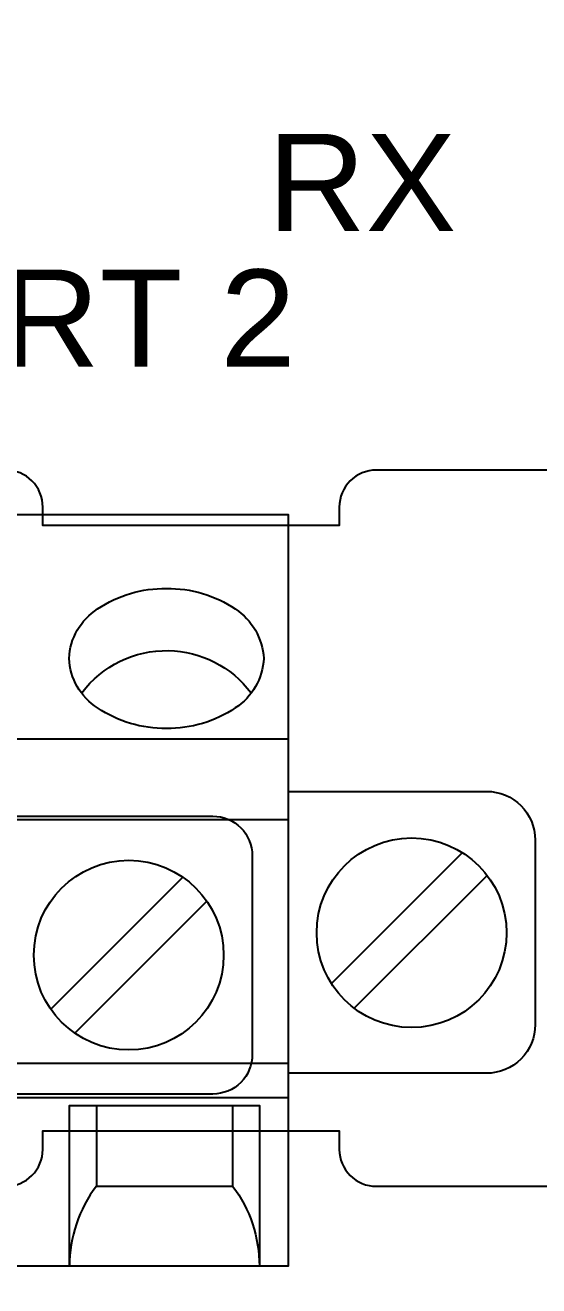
# Model space of a CAD drawing. Extents: x 1 to 23.8, y 0.2 to 17.
# Drawn here: x 19.571 to 19.987, y 5.326 to 6.347 of the extents above; entities that cross this region are included whole.
import ezdxf

# ---------------------------------------------------------------- set-up
doc = ezdxf.new("R2010")
doc.units = 0
doc.header["$MEASUREMENT"] = 0
for name, color, linetype in [('1_01__00__NONE__NO_FO__IRI', 7, 'CONTINUOUS'), ('1_02__01___1__10-100BASE-T', 7, 'CONTINUOUS'), ('1_06__10__NONE__FO__IRIG', 7, 'CONTINUOUS'), ('1_07__11___1__10-100BASE-T', 7, 'CONTINUOUS'), ('2_01__0-__EMPTY', 7, 'CONTINUOUS'), ('2_02__A0__EIA-232_EIA-485', 7, 'CONTINUOUS'), ('2_03__1-___4__DI__4__DO__S', 7, 'CONTINUOUS'), ('2_04__B-___4__DI__4__DO__F', 7, 'CONTINUOUS'), ('2_05__C-___4__DI__3__DO', 7, 'CONTINUOUS'), ('2_06__2X___8__DO__STD_FORM', 7, 'CONTINUOUS'), ('2_07__2A___8__DO__STD_FORM', 7, 'CONTINUOUS'), ('2_08__2B___8__DO__STD__6__', 7, 'CONTINUOUS'), ('2_09__2C___8__DO__STD__2__', 7, 'CONTINUOUS'), ('2_10__3-___8__DI', 7, 'CONTINUOUS'), ('2_11__D-___14__DI', 7, 'CONTINUOUS'), ('2_12__5-___8__AI', 7, 'CONTINUOUS'), ('2_13__6-___4__AI__4__AO', 7, 'CONTINUOUS'), ('6_00_____DWG', 7, 'CONTINUOUS')]:
    doc.layers.add(name, color=color, linetype=linetype)
doc.styles.add('ARIAL', font='arial.ttf')

msp = doc.modelspace()

# ---------------------------------------------------------------- linework, layer by layer
at = {"layer": '2_01__0-__EMPTY'}
for points in [[(20.7505, 5.9869), (19.8552, 5.9869, 0.414214), (19.8253, 5.957), (19.8253, 5.9419), (19.5853, 5.9419), (19.5853, 5.957, 0.414214), (19.5555, 5.9869), (18.5902, 5.9869, 0.414214)], [(18.5902, 5.4069), (19.5555, 5.4069, 0.414214), (19.5853, 5.4367), (19.5853, 5.4519), (19.8253, 5.4519), (19.8253, 5.4367, 0.414214), (19.8552, 5.4069), (20.7505, 5.4069, 0.414214)]]:
    msp.add_lwpolyline(points, format="xyb", dxfattribs=at)
at = {"layer": '2_02__A0__EIA-232_EIA-485'}
msp.add_lwpolyline([(19.5549, 5.7066), (19.7229, 5.7066, -0.414214), (19.7549, 5.6746), (19.7549, 5.5136, -0.415154), (19.7229, 5.4816), (19.5549, 5.4816)], format="xyb", dxfattribs=at)
for points in [[(19.5918, 5.5504), (19.6986, 5.6573)], [(19.7181, 5.6378), (19.6112, 5.531)]]:
    msp.add_lwpolyline(points, dxfattribs=at)
msp.add_circle((19.6549, 5.5941), 0.0768, dxfattribs=at)
at = {"layer": '2_03__1-___4__DI__4__DO__S'}
msp.add_lwpolyline([(18.1838, 5.9509), (19.7838, 5.9509), (19.7838, 5.3421), (18.1838, 5.3421)], close=True, dxfattribs=at)
msp.add_lwpolyline([(19.6066, 5.8344, -0.244062), (19.6297, 5.8744, -0.154167), (19.6854, 5.891, -0.154167), (19.7411, 5.8744, -0.236767), (19.7641, 5.8344, -0.24406), (19.7411, 5.7943, -0.154167), (19.6854, 5.7777, -0.154167), (19.6297, 5.7943, -0.244061)], format="xyb", close=True, dxfattribs=at)
for points in [[(19.6167, 5.8063, -0.001746), (19.6169, 5.8065, -0.240907), (19.687, 5.8407, -0.231198), (19.7539, 5.8065, -0.005828), (19.7542, 5.8065)], [(19.7838, 5.7267), (19.9444, 5.7267, -0.414169), (19.9838, 5.6873), (19.9838, 5.5378, -0.414258), (19.9444, 5.4984), (19.7838, 5.4984)], [(19.6287, 5.4722), (19.6287, 5.4071, 0.162853), (19.607, 5.3421, 1.944453)], [(19.7389, 5.4722), (19.7389, 5.4071, -0.162853), (19.7606, 5.3421, -1.944453)]]:
    msp.add_lwpolyline(points, format="xyb", dxfattribs=at)
for points in [[(18.1838, 5.7693), (19.7838, 5.7693)], [(18.1838, 5.7038), (19.7838, 5.7038)], [(19.8189, 5.5712), (19.9249, 5.6771)], [(19.8373, 5.5512), (19.9449, 5.6587)], [(18.1838, 5.5067), (19.7838, 5.5067)], [(18.1838, 5.4789), (19.7838, 5.4789)], [(19.607, 5.3421), (19.607, 5.4722), (19.7606, 5.4722), (19.7606, 5.3421)], [(19.6287, 5.4071), (19.7389, 5.4071)]]:
    msp.add_lwpolyline(points, dxfattribs=at)
msp.add_circle((19.8838, 5.6122), 0.0768, dxfattribs=at)
at = {"layer": '2_04__B-___4__DI__4__DO__F'}
msp.add_lwpolyline([(18.1838, 5.9509), (19.7838, 5.9509), (19.7838, 5.3421), (18.1838, 5.3421)], close=True, dxfattribs=at)
msp.add_lwpolyline([(19.6066, 5.8344, -0.244062), (19.6297, 5.8744, -0.154167), (19.6854, 5.891, -0.154167), (19.7411, 5.8744, -0.236767), (19.7641, 5.8344, -0.24406), (19.7411, 5.7943, -0.154167), (19.6854, 5.7777, -0.154167), (19.6297, 5.7943, -0.244061)], format="xyb", close=True, dxfattribs=at)
for points in [[(19.6167, 5.8063, -0.001746), (19.6169, 5.8065, -0.240907), (19.687, 5.8407, -0.231198), (19.7539, 5.8065, -0.005828), (19.7542, 5.8065)], [(19.7838, 5.7267), (19.9444, 5.7267, -0.414169), (19.9838, 5.6873), (19.9838, 5.5378, -0.414258), (19.9444, 5.4984), (19.7838, 5.4984)], [(19.6287, 5.4722), (19.6287, 5.4071, 0.162853), (19.607, 5.3421, 1.944453)], [(19.7389, 5.4722), (19.7389, 5.4071, -0.162853), (19.7606, 5.3421, -1.944453)]]:
    msp.add_lwpolyline(points, format="xyb", dxfattribs=at)
for points in [[(18.1838, 5.7693), (19.7838, 5.7693)], [(18.1838, 5.7038), (19.7838, 5.7038)], [(19.8189, 5.5712), (19.9249, 5.6771)], [(19.8373, 5.5512), (19.9449, 5.6587)], [(18.1838, 5.5067), (19.7838, 5.5067)], [(18.1838, 5.4789), (19.7838, 5.4789)], [(19.607, 5.3421), (19.607, 5.4722), (19.7606, 5.4722), (19.7606, 5.3421)], [(19.6287, 5.4071), (19.7389, 5.4071)]]:
    msp.add_lwpolyline(points, dxfattribs=at)
msp.add_circle((19.8838, 5.6122), 0.0768, dxfattribs=at)
at = {"layer": '2_05__C-___4__DI__3__DO'}
msp.add_lwpolyline([(18.1838, 5.9509), (19.7838, 5.9509), (19.7838, 5.3421), (18.1838, 5.3421)], close=True, dxfattribs=at)
msp.add_lwpolyline([(19.6066, 5.8344, -0.244062), (19.6297, 5.8744, -0.154167), (19.6854, 5.891, -0.154167), (19.7411, 5.8744, -0.236767), (19.7641, 5.8344, -0.24406), (19.7411, 5.7943, -0.154167), (19.6854, 5.7777, -0.154167), (19.6297, 5.7943, -0.244061)], format="xyb", close=True, dxfattribs=at)
for points in [[(19.6167, 5.8063, -0.001746), (19.6169, 5.8065, -0.240907), (19.687, 5.8407, -0.231198), (19.7539, 5.8065, -0.005828), (19.7542, 5.8065)], [(19.7838, 5.7267), (19.9444, 5.7267, -0.414169), (19.9838, 5.6873), (19.9838, 5.5378, -0.414258), (19.9444, 5.4984), (19.7838, 5.4984)], [(19.6287, 5.4722), (19.6287, 5.4071, 0.162853), (19.607, 5.3421, 1.944453)], [(19.7389, 5.4722), (19.7389, 5.4071, -0.162853), (19.7606, 5.3421, -1.944453)]]:
    msp.add_lwpolyline(points, format="xyb", dxfattribs=at)
for points in [[(18.1838, 5.7693), (19.7838, 5.7693)], [(18.1838, 5.7038), (19.7838, 5.7038)], [(19.8189, 5.5712), (19.9249, 5.6771)], [(19.8373, 5.5512), (19.9449, 5.6587)], [(18.1838, 5.5067), (19.7838, 5.5067)], [(18.1838, 5.4789), (19.7838, 5.4789)], [(19.607, 5.3421), (19.607, 5.4722), (19.7606, 5.4722), (19.7606, 5.3421)], [(19.6287, 5.4071), (19.7389, 5.4071)]]:
    msp.add_lwpolyline(points, dxfattribs=at)
msp.add_circle((19.8838, 5.6122), 0.0768, dxfattribs=at)
at = {"layer": '2_06__2X___8__DO__STD_FORM'}
msp.add_lwpolyline([(18.1838, 5.9509), (19.7838, 5.9509), (19.7838, 5.3421), (18.1838, 5.3421)], close=True, dxfattribs=at)
msp.add_lwpolyline([(19.6066, 5.8344, -0.244062), (19.6297, 5.8744, -0.154167), (19.6854, 5.891, -0.154167), (19.7411, 5.8744, -0.236767), (19.7641, 5.8344, -0.24406), (19.7411, 5.7943, -0.154167), (19.6854, 5.7777, -0.154167), (19.6297, 5.7943, -0.244061)], format="xyb", close=True, dxfattribs=at)
for points in [[(19.6167, 5.8063, -0.001746), (19.6169, 5.8065, -0.240907), (19.687, 5.8407, -0.231198), (19.7539, 5.8065, -0.005828), (19.7542, 5.8065)], [(19.7838, 5.7267), (19.9444, 5.7267, -0.414169), (19.9838, 5.6873), (19.9838, 5.5378, -0.414258), (19.9444, 5.4984), (19.7838, 5.4984)], [(19.6287, 5.4722), (19.6287, 5.4071, 0.162853), (19.607, 5.3421, 1.944453)], [(19.7389, 5.4722), (19.7389, 5.4071, -0.162853), (19.7606, 5.3421, -1.944453)]]:
    msp.add_lwpolyline(points, format="xyb", dxfattribs=at)
for points in [[(18.1838, 5.7693), (19.7838, 5.7693)], [(18.1838, 5.7038), (19.7838, 5.7038)], [(19.8189, 5.5712), (19.9249, 5.6771)], [(19.8373, 5.5512), (19.9449, 5.6587)], [(18.1838, 5.5067), (19.7838, 5.5067)], [(18.1838, 5.4789), (19.7838, 5.4789)], [(19.607, 5.3421), (19.607, 5.4722), (19.7606, 5.4722), (19.7606, 5.3421)], [(19.6287, 5.4071), (19.7389, 5.4071)]]:
    msp.add_lwpolyline(points, dxfattribs=at)
msp.add_circle((19.8838, 5.6122), 0.0768, dxfattribs=at)
at = {"layer": '2_07__2A___8__DO__STD_FORM'}
msp.add_lwpolyline([(18.1838, 5.9509), (19.7838, 5.9509), (19.7838, 5.3421), (18.1838, 5.3421)], close=True, dxfattribs=at)
msp.add_lwpolyline([(19.6066, 5.8344, -0.244062), (19.6297, 5.8744, -0.154167), (19.6854, 5.891, -0.154167), (19.7411, 5.8744, -0.236767), (19.7641, 5.8344, -0.24406), (19.7411, 5.7943, -0.154167), (19.6854, 5.7777, -0.154167), (19.6297, 5.7943, -0.244061)], format="xyb", close=True, dxfattribs=at)
for points in [[(19.6167, 5.8063, -0.001746), (19.6169, 5.8065, -0.240907), (19.687, 5.8407, -0.231198), (19.7539, 5.8065, -0.005828), (19.7542, 5.8065)], [(19.7838, 5.7267), (19.9444, 5.7267, -0.414169), (19.9838, 5.6873), (19.9838, 5.5378, -0.414258), (19.9444, 5.4984), (19.7838, 5.4984)], [(19.6287, 5.4722), (19.6287, 5.4071, 0.162853), (19.607, 5.3421, 1.944453)], [(19.7389, 5.4722), (19.7389, 5.4071, -0.162853), (19.7606, 5.3421, -1.944453)]]:
    msp.add_lwpolyline(points, format="xyb", dxfattribs=at)
for points in [[(18.1838, 5.7693), (19.7838, 5.7693)], [(18.1838, 5.7038), (19.7838, 5.7038)], [(19.8189, 5.5712), (19.9249, 5.6771)], [(19.8373, 5.5512), (19.9449, 5.6587)], [(18.1838, 5.5067), (19.7838, 5.5067)], [(18.1838, 5.4789), (19.7838, 5.4789)], [(19.607, 5.3421), (19.607, 5.4722), (19.7606, 5.4722), (19.7606, 5.3421)], [(19.6287, 5.4071), (19.7389, 5.4071)]]:
    msp.add_lwpolyline(points, dxfattribs=at)
msp.add_circle((19.8838, 5.6122), 0.0768, dxfattribs=at)
at = {"layer": '2_08__2B___8__DO__STD__6__'}
msp.add_lwpolyline([(18.1838, 5.9509), (19.7838, 5.9509), (19.7838, 5.3421), (18.1838, 5.3421)], close=True, dxfattribs=at)
msp.add_lwpolyline([(19.6066, 5.8344, -0.244062), (19.6297, 5.8744, -0.154167), (19.6854, 5.891, -0.154167), (19.7411, 5.8744, -0.236767), (19.7641, 5.8344, -0.24406), (19.7411, 5.7943, -0.154167), (19.6854, 5.7777, -0.154167), (19.6297, 5.7943, -0.244061)], format="xyb", close=True, dxfattribs=at)
for points in [[(19.6167, 5.8063, -0.001746), (19.6169, 5.8065, -0.240907), (19.687, 5.8407, -0.231198), (19.7539, 5.8065, -0.005828), (19.7542, 5.8065)], [(19.7838, 5.7267), (19.9444, 5.7267, -0.414169), (19.9838, 5.6873), (19.9838, 5.5378, -0.414258), (19.9444, 5.4984), (19.7838, 5.4984)], [(19.6287, 5.4722), (19.6287, 5.4071, 0.162853), (19.607, 5.3421, 1.944453)], [(19.7389, 5.4722), (19.7389, 5.4071, -0.162853), (19.7606, 5.3421, -1.944453)]]:
    msp.add_lwpolyline(points, format="xyb", dxfattribs=at)
for points in [[(18.1838, 5.7693), (19.7838, 5.7693)], [(18.1838, 5.7038), (19.7838, 5.7038)], [(19.8189, 5.5712), (19.9249, 5.6771)], [(19.8373, 5.5512), (19.9449, 5.6587)], [(18.1838, 5.5067), (19.7838, 5.5067)], [(18.1838, 5.4789), (19.7838, 5.4789)], [(19.607, 5.3421), (19.607, 5.4722), (19.7606, 5.4722), (19.7606, 5.3421)], [(19.6287, 5.4071), (19.7389, 5.4071)]]:
    msp.add_lwpolyline(points, dxfattribs=at)
msp.add_circle((19.8838, 5.6122), 0.0768, dxfattribs=at)
at = {"layer": '2_09__2C___8__DO__STD__2__'}
msp.add_lwpolyline([(18.1838, 5.9509), (19.7838, 5.9509), (19.7838, 5.3421), (18.1838, 5.3421)], close=True, dxfattribs=at)
msp.add_lwpolyline([(19.6066, 5.8344, -0.244062), (19.6297, 5.8744, -0.154167), (19.6854, 5.891, -0.154167), (19.7411, 5.8744, -0.236767), (19.7641, 5.8344, -0.24406), (19.7411, 5.7943, -0.154167), (19.6854, 5.7777, -0.154167), (19.6297, 5.7943, -0.244061)], format="xyb", close=True, dxfattribs=at)
for points in [[(19.6167, 5.8063, -0.001746), (19.6169, 5.8065, -0.240907), (19.687, 5.8407, -0.231198), (19.7539, 5.8065, -0.005828), (19.7542, 5.8065)], [(19.7838, 5.7267), (19.9444, 5.7267, -0.414169), (19.9838, 5.6873), (19.9838, 5.5378, -0.414258), (19.9444, 5.4984), (19.7838, 5.4984)], [(19.6287, 5.4722), (19.6287, 5.4071, 0.162853), (19.607, 5.3421, 1.944453)], [(19.7389, 5.4722), (19.7389, 5.4071, -0.162853), (19.7606, 5.3421, -1.944453)]]:
    msp.add_lwpolyline(points, format="xyb", dxfattribs=at)
for points in [[(18.1838, 5.7693), (19.7838, 5.7693)], [(18.1838, 5.7038), (19.7838, 5.7038)], [(19.8189, 5.5712), (19.9249, 5.6771)], [(19.8373, 5.5512), (19.9449, 5.6587)], [(18.1838, 5.5067), (19.7838, 5.5067)], [(18.1838, 5.4789), (19.7838, 5.4789)], [(19.607, 5.3421), (19.607, 5.4722), (19.7606, 5.4722), (19.7606, 5.3421)], [(19.6287, 5.4071), (19.7389, 5.4071)]]:
    msp.add_lwpolyline(points, dxfattribs=at)
msp.add_circle((19.8838, 5.6122), 0.0768, dxfattribs=at)
at = {"layer": '2_10__3-___8__DI'}
msp.add_lwpolyline([(18.1838, 5.9509), (19.7838, 5.9509), (19.7838, 5.3421), (18.1838, 5.3421)], close=True, dxfattribs=at)
msp.add_lwpolyline([(19.6066, 5.8344, -0.244062), (19.6297, 5.8744, -0.154167), (19.6854, 5.891, -0.154167), (19.7411, 5.8744, -0.236767), (19.7641, 5.8344, -0.24406), (19.7411, 5.7943, -0.154167), (19.6854, 5.7777, -0.154167), (19.6297, 5.7943, -0.244061)], format="xyb", close=True, dxfattribs=at)
for points in [[(19.6167, 5.8063, -0.001746), (19.6169, 5.8065, -0.240907), (19.687, 5.8407, -0.231198), (19.7539, 5.8065, -0.005828), (19.7542, 5.8065)], [(19.7838, 5.7267), (19.9444, 5.7267, -0.414169), (19.9838, 5.6873), (19.9838, 5.5378, -0.414258), (19.9444, 5.4984), (19.7838, 5.4984)], [(19.6287, 5.4722), (19.6287, 5.4071, 0.162853), (19.607, 5.3421, 1.944453)], [(19.7389, 5.4722), (19.7389, 5.4071, -0.162853), (19.7606, 5.3421, -1.944453)]]:
    msp.add_lwpolyline(points, format="xyb", dxfattribs=at)
for points in [[(18.1838, 5.7693), (19.7838, 5.7693)], [(18.1838, 5.7038), (19.7838, 5.7038)], [(19.8189, 5.5712), (19.9249, 5.6771)], [(19.8373, 5.5512), (19.9449, 5.6587)], [(18.1838, 5.5067), (19.7838, 5.5067)], [(18.1838, 5.4789), (19.7838, 5.4789)], [(19.607, 5.3421), (19.607, 5.4722), (19.7606, 5.4722), (19.7606, 5.3421)], [(19.6287, 5.4071), (19.7389, 5.4071)]]:
    msp.add_lwpolyline(points, dxfattribs=at)
msp.add_circle((19.8838, 5.6122), 0.0768, dxfattribs=at)
at = {"layer": '2_11__D-___14__DI'}
msp.add_lwpolyline([(18.1838, 5.9509), (19.7838, 5.9509), (19.7838, 5.3421), (18.1838, 5.3421)], close=True, dxfattribs=at)
msp.add_lwpolyline([(19.6066, 5.8344, -0.244062), (19.6297, 5.8744, -0.154167), (19.6854, 5.891, -0.154167), (19.7411, 5.8744, -0.236767), (19.7641, 5.8344, -0.24406), (19.7411, 5.7943, -0.154167), (19.6854, 5.7777, -0.154167), (19.6297, 5.7943, -0.244061)], format="xyb", close=True, dxfattribs=at)
for points in [[(19.6167, 5.8063, -0.001746), (19.6169, 5.8065, -0.240907), (19.687, 5.8407, -0.231198), (19.7539, 5.8065, -0.005828), (19.7542, 5.8065)], [(19.7838, 5.7267), (19.9444, 5.7267, -0.414169), (19.9838, 5.6873), (19.9838, 5.5378, -0.414258), (19.9444, 5.4984), (19.7838, 5.4984)], [(19.6287, 5.4722), (19.6287, 5.4071, 0.162853), (19.607, 5.3421, 1.944453)], [(19.7389, 5.4722), (19.7389, 5.4071, -0.162853), (19.7606, 5.3421, -1.944453)]]:
    msp.add_lwpolyline(points, format="xyb", dxfattribs=at)
for points in [[(18.1838, 5.7693), (19.7838, 5.7693)], [(18.1838, 5.7038), (19.7838, 5.7038)], [(19.8189, 5.5712), (19.9249, 5.6771)], [(19.8373, 5.5512), (19.9449, 5.6587)], [(18.1838, 5.5067), (19.7838, 5.5067)], [(18.1838, 5.4789), (19.7838, 5.4789)], [(19.607, 5.3421), (19.607, 5.4722), (19.7606, 5.4722), (19.7606, 5.3421)], [(19.6287, 5.4071), (19.7389, 5.4071)]]:
    msp.add_lwpolyline(points, dxfattribs=at)
msp.add_circle((19.8838, 5.6122), 0.0768, dxfattribs=at)
at = {"layer": '2_12__5-___8__AI'}
msp.add_lwpolyline([(18.1838, 5.9509), (19.7838, 5.9509), (19.7838, 5.3421), (18.1838, 5.3421)], close=True, dxfattribs=at)
msp.add_lwpolyline([(19.6066, 5.8344, -0.244062), (19.6297, 5.8744, -0.154167), (19.6854, 5.891, -0.154167), (19.7411, 5.8744, -0.236767), (19.7641, 5.8344, -0.24406), (19.7411, 5.7943, -0.154167), (19.6854, 5.7777, -0.154167), (19.6297, 5.7943, -0.244061)], format="xyb", close=True, dxfattribs=at)
for points in [[(19.6167, 5.8063, -0.001746), (19.6169, 5.8065, -0.240907), (19.687, 5.8407, -0.231198), (19.7539, 5.8065, -0.005828), (19.7542, 5.8065)], [(19.7838, 5.7267), (19.9444, 5.7267, -0.414169), (19.9838, 5.6873), (19.9838, 5.5378, -0.414258), (19.9444, 5.4984), (19.7838, 5.4984)], [(19.6287, 5.4722), (19.6287, 5.4071, 0.162853), (19.607, 5.3421, 1.944453)], [(19.7389, 5.4722), (19.7389, 5.4071, -0.162853), (19.7606, 5.3421, -1.944453)]]:
    msp.add_lwpolyline(points, format="xyb", dxfattribs=at)
for points in [[(18.1838, 5.7693), (19.7838, 5.7693)], [(18.1838, 5.7038), (19.7838, 5.7038)], [(19.8189, 5.5712), (19.9249, 5.6771)], [(19.8373, 5.5512), (19.9449, 5.6587)], [(18.1838, 5.5067), (19.7838, 5.5067)], [(18.1838, 5.4789), (19.7838, 5.4789)], [(19.607, 5.3421), (19.607, 5.4722), (19.7606, 5.4722), (19.7606, 5.3421)], [(19.6287, 5.4071), (19.7389, 5.4071)]]:
    msp.add_lwpolyline(points, dxfattribs=at)
msp.add_circle((19.8838, 5.6122), 0.0768, dxfattribs=at)
at = {"layer": '2_13__6-___4__AI__4__AO'}
msp.add_lwpolyline([(18.1838, 5.9509), (19.7838, 5.9509), (19.7838, 5.3421), (18.1838, 5.3421)], close=True, dxfattribs=at)
msp.add_lwpolyline([(19.6066, 5.8344, -0.244062), (19.6297, 5.8744, -0.154167), (19.6854, 5.891, -0.154167), (19.7411, 5.8744, -0.236767), (19.7641, 5.8344, -0.24406), (19.7411, 5.7943, -0.154167), (19.6854, 5.7777, -0.154167), (19.6297, 5.7943, -0.244061)], format="xyb", close=True, dxfattribs=at)
for points in [[(19.6167, 5.8063, -0.001746), (19.6169, 5.8065, -0.240907), (19.687, 5.8407, -0.231198), (19.7539, 5.8065, -0.005828), (19.7542, 5.8065)], [(19.7838, 5.7267), (19.9444, 5.7267, -0.414169), (19.9838, 5.6873), (19.9838, 5.5378, -0.414258), (19.9444, 5.4984), (19.7838, 5.4984)], [(19.6287, 5.4722), (19.6287, 5.4071, 0.162853), (19.607, 5.3421, 1.944453)], [(19.7389, 5.4722), (19.7389, 5.4071, -0.162853), (19.7606, 5.3421, -1.944453)]]:
    msp.add_lwpolyline(points, format="xyb", dxfattribs=at)
for points in [[(18.1838, 5.7693), (19.7838, 5.7693)], [(18.1838, 5.7038), (19.7838, 5.7038)], [(19.8189, 5.5712), (19.9249, 5.6771)], [(19.8373, 5.5512), (19.9449, 5.6587)], [(18.1838, 5.5067), (19.7838, 5.5067)], [(18.1838, 5.4789), (19.7838, 5.4789)], [(19.607, 5.3421), (19.607, 5.4722), (19.7606, 5.4722), (19.7606, 5.3421)], [(19.6287, 5.4071), (19.7389, 5.4071)]]:
    msp.add_lwpolyline(points, dxfattribs=at)
msp.add_circle((19.8838, 5.6122), 0.0768, dxfattribs=at)
at = {"layer": '6_00_____DWG'}
msp.add_lwpolyline([(17.9705, 8.8523), (22.6358, 8.8523, -0.414214), (22.7146, 8.7735), (22.7146, 8.685, 0.414214), (22.8327, 8.5669), (22.9213, 8.5669, -0.414213), (23, 8.4881), (23, 1.933, -0.414213), (22.9213, 1.8543), (22.8327, 1.8543, 0.414213), (22.7146, 1.7361), (22.7146, 1.6476, -0.414213), (22.6358, 1.5688, -0.000001), (17.9705, 1.5688, -0.414214), (17.8917, 1.6476), (17.8917, 1.7361, 0.414214), (17.7736, 1.8543), (17.685, 1.8543, -0.414214), (17.6063, 1.933), (17.6063, 8.4881, -0.414213), (17.685, 8.5669), (17.7736, 8.5669, 0.414213), (17.8917, 8.685), (17.8917, 8.7735, -0.414213)], format="xyb", close=True, dxfattribs=at)

# ---------------------------------------------------------------- texts
at = {"layer": '1_01__00__NONE__NO_FO__IRI', "style": 'ARIAL'}
for s, p in [('RX', (19.7673, 6.1805)), ('RX', (19.7673, 6.1805)), ('PORT 2', (19.3932, 6.0706)), ('PORT 2', (19.3932, 6.0706))]:
    msp.add_text(s, height=0.07867, dxfattribs=at).set_placement(p)
at = {"layer": '1_02__01___1__10-100BASE-T', "style": 'ARIAL'}
for s, p in [('RX', (19.7673, 6.1805)), ('PORT 2', (19.3932, 6.0706))]:
    msp.add_text(s, height=0.07867, dxfattribs=at).set_placement(p)
at = {"layer": '1_06__10__NONE__FO__IRIG', "style": 'ARIAL'}
for s, p in [('RX', (19.7673, 6.1805)), ('RX', (19.7673, 6.1805)), ('PORT 2', (19.3932, 6.0706)), ('PORT 2', (19.3932, 6.0706))]:
    msp.add_text(s, height=0.07867, dxfattribs=at).set_placement(p)
at = {"layer": '1_07__11___1__10-100BASE-T', "style": 'ARIAL'}
for s, p in [('RX', (19.7673, 6.1805)), ('RX', (19.7673, 6.1805)), ('PORT 2', (19.3932, 6.0706)), ('PORT 2', (19.3932, 6.0706))]:
    msp.add_text(s, height=0.07867, dxfattribs=at).set_placement(p)

doc.saveas('drawing.dxf')
